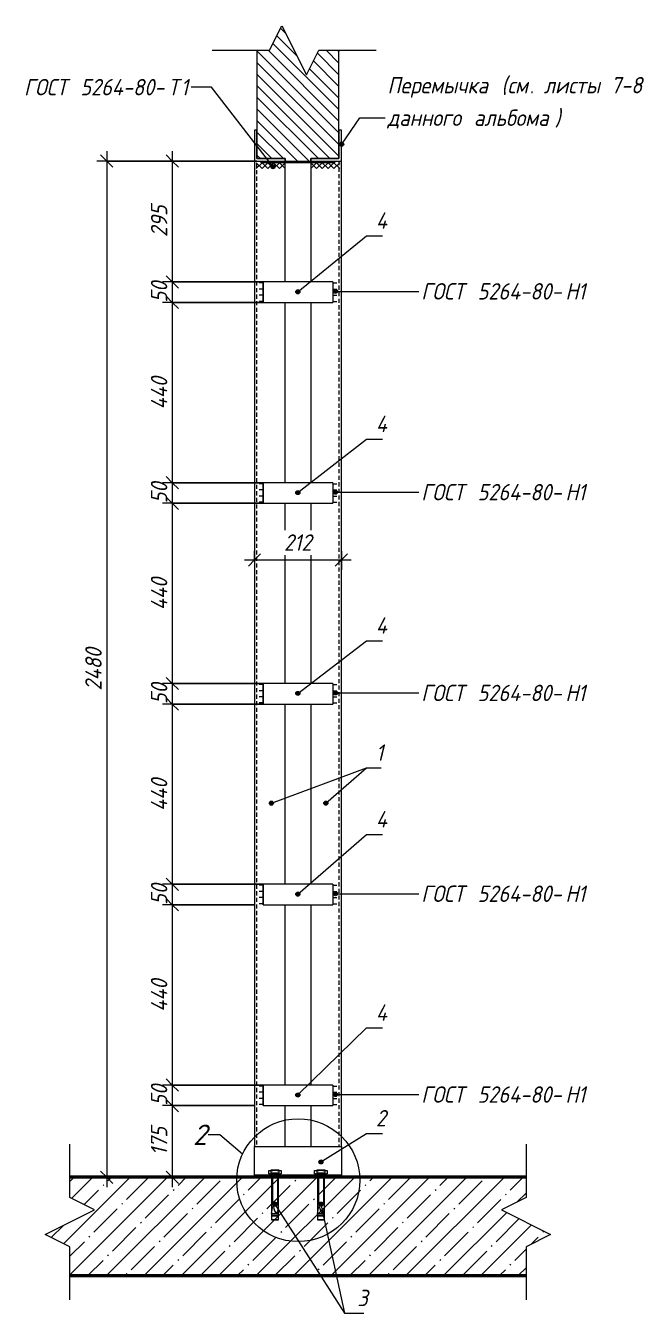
# Model space of a CAD drawing. Header units: millimetres. Extents: x 5003 to 30475, y -140 to 6930.
# Drawn here: x 26344 to 27852, y 3788 to 6930 of the extents above; entities that cross this region are included whole.
import ezdxf

# ---------------------------------------------------------------- set-up
doc = ezdxf.new("R2010")
doc.units = ezdxf.units.MM
doc.linetypes.add('200_ШТРИХ_ш1п0_6_', pattern=[16, 10, -6])
for name, color, linetype, lineweight in [('A-ANNO-DIMS', 7, 'Continuous', 9), ('A-ANNO-DIMS-20', 7, 'Continuous', 9), ('A-DETL-2', 7, 'Continuous', 5), ('A-DETL-4', 7, '200_ШТРИХ_ш1п0_6_', 5), ('A-DETL-5', 7, 'Continuous', 18), ('A-DETL-GENF-1', 7, 'Continuous', 5), ('A-FLOR-FNSH-1', 7, 'Continuous', 50), ('A-FLOR-PATT-1', 7, 'Continuous', 5), ('A-GENM', 7, 'Continuous', 9), ('A-GENM-IDEN', 7, 'Continuous', 9), ('G-ANNO-TEXT', 7, 'Continuous', 9), ('S-BEAM', 7, 'Continuous', 9), ('S-BEAM-1', 7, 'Continuous', 18)]:
    doc.layers.add(name, color=color, linetype=linetype, lineweight=lineweight)
doc.styles.add('ISOCPEUR_I_3', font='isocpeui.ttf', dxfattribs={"width": 0.9, "height": 40})
doc.styles.add('ISOCPEUR_I_4', font='isocpeui.ttf', dxfattribs={"height": 50})
doc.dimstyles.new('ISO-2_0_0_9К_СРЕДНИЙ_2', dxfattribs={"dimscale": 304.8, "dimtxt": 39.839247, "dimasz": 0.098425, "dimexe": 0.07874, "dimexo": 0, "dimgap": 0, "dimtad": 1, "dimdec": 0, "dimzin": 0, "dimdsep": 46, "dimtxsty": 'ISOCPEUR_I_3', "dimblk1": 'OBLIQUE', "dimblk2": 'OBLIQUE', "dimsah": 1, "dimcen": 0.09, "dimdle": 0.07874, "dimazin": 0, "dimtfac": 1, "dimtdec": 4, "dimtix": 1, "dimtmove": 0, "dimatfit": 3, "dimfxl": 1, "dimtvp": 1, "dimtolj": 1, "dimtzin": 0, "dimarcsym": 2})
doc.dimstyles.new('ISO-2_0_0_9К_СРЕДНИЙ_ФОН', dxfattribs={"dimscale": 304.8, "dimtxt": 39.839247, "dimasz": 0.098425, "dimexe": 0.07874, "dimexo": 0, "dimgap": 0.032808, "dimtad": 1, "dimdec": 0, "dimdsep": 46, "dimtxsty": 'ISOCPEUR_I_3', "dimblk1": 'OBLIQUE', "dimblk2": 'OBLIQUE', "dimsah": 1, "dimcen": 0.09, "dimdle": 0.07874, "dimazin": 0, "dimtfac": 1, "dimtdec": 4, "dimtix": 1, "dimtmove": 0, "dimatfit": 3, "dimfxl": 1, "dimtvp": 1, "dimtfill": 1, "dimtolj": 1, "dimtzin": 0, "dimarcsym": 2})

# ---------------------------------------------------------------- blocks, each defined once
blk = doc.blocks.new('Стойка_Влож_Полоса боковая - Полоса-27101091-АР1_1_СМ-5_3 эт_')
at = {"layer": 'A-GENM'}
for p, q in [((-7885, 6255), (-7885, 6305)), ((-7715, 6305), (-7885, 6305)), ((-7715, 6305), (-7715, 6255)), ((-7885, 6255), (-7715, 6255))]:
    blk.add_line(p, q, dxfattribs=at)
blk = doc.blocks.new('Стойка_Влож_Уголок - Уголок-27120238-АР1_1_СМ-5_3 эт_')
at = {"layer": 'A-GENM'}
for p, q in [((-7694, 4195), (-7694, 6600)), ((-7769, 6596), (-7769, 6305)), ((-7769, 6255), (-7769, 5815)), ((-7769, 5765), (-7769, 5325)), ((-7769, 5275), (-7769, 4835)), ((-7769, 4785), (-7769, 4345)), ((-7769, 4295), (-7769, 4195))]:
    blk.add_line(p, q, dxfattribs=at)
blk = doc.blocks.new('Стойка_Влож_Уголок - Уголок-27120239-АР1_1_СМ-5_3 эт_')
at = {"layer": 'A-GENM'}
for p, q in [((-7906, 6600), (-7906, 4195)), ((-7831, 6305), (-7831, 6596)), ((-7831, 5815), (-7831, 6255)), ((-7831, 5325), (-7831, 5765)), ((-7831, 4835), (-7831, 5275)), ((-7831, 4345), (-7831, 4785)), ((-7831, 4195), (-7831, 4295))]:
    blk.add_line(p, q, dxfattribs=at)
blk = doc.blocks.new('Стойка_Влож_Анкерный болт - Анкерный болт-30007350-АР1_1_СМ-5_3 эт_')
at = {"layer": 'A-GENM'}
for p, q in [((-7866, 4131), (-7866, 4126)), ((-7866, 4131), (-7856, 4131)), ((-7856, 4131), (-7846, 4131)), ((-7846, 4126), (-7846, 4131))]:
    blk.add_line(p, q, dxfattribs=at)
blk = doc.blocks.new('Стойка_Влож_Уголок_Опорный - Уголок-30007351-АР1_1_СМ-5_3 эт_')
at = {"layer": 'A-GENM'}
for p, q in [((-7906, 4126), (-7906, 4195)), ((-7906, 4195), (-7694, 4195)), ((-7694, 4195), (-7694, 4126)), ((-7906, 4120), (-7906, 4126)), ((-7906, 4126), (-7694, 4126)), ((-7694, 4126), (-7694, 4120))]:
    blk.add_line(p, q, dxfattribs=at)
blk = doc.blocks.new('ПР_Пластина - ПР_Пластина-25628647-АР1_1_СМ-5_3 эт_')
at = {"layer": 'S-BEAM'}
for p, q in [((-7890, 6596), (-7890, 6600)), ((-7831, 6600), (-7769, 6600)), ((-7710, 6596), (-7710, 6600)), ((-7710, 6596), (-7890, 6596))]:
    blk.add_line(p, q, dxfattribs=at)
blk = doc.blocks.new('ПР_Уголок - ПР_Уголок-28956683-АР1_1_СМ-5_3 эт_')
at = {"layer": 'S-BEAM-1'}
for p, q in [((-7900, 6675), (-7906, 6675)), ((-7906, 6675), (-7906, 6600)), ((-7900, 6606), (-7900, 6675)), ((-7906, 6600), (-7831, 6600)), ((-7831, 6606), (-7900, 6606)), ((-7831, 6600), (-7831, 6606))]:
    blk.add_line(p, q, dxfattribs=at)
blk = doc.blocks.new('ПР_Уголок - ПР_Уголок-28956684-АР1_1_СМ-5_3 эт_')
at = {"layer": 'S-BEAM-1'}
for p, q in [((-7694, 6675), (-7700, 6675)), ((-7700, 6675), (-7700, 6606)), ((-7694, 6600), (-7694, 6675)), ((-7700, 6606), (-7769, 6606)), ((-7769, 6606), (-7769, 6600)), ((-7769, 6600), (-7694, 6600))]:
    blk.add_line(p, q, dxfattribs=at)
blk = doc.blocks.new('DET_L_Линия разрыва1 - М20-27085586-АР1_1_СМ-5_3 эт_')
at = {"layer": 'A-DETL-GENF-1'}
for p, q in [((-8356, 4070.7), (-8356, 4200.7)), ((-8296, 4040.7), (-8356, 4070.7)), ((-8416, 3980.7), (-8296, 4040.7)), ((-8356, 3950.7), (-8416, 3980.7)), ((-8356, 3820.7), (-8356, 3950.7))]:
    blk.add_line(p, q, dxfattribs=at)
blk = doc.blocks.new('DET_L_Линия разрыва1 - М20-27087724-АР1_1_СМ-5_3 эт_')
at = {"layer": 'A-DETL-GENF-1'}
for p, q in [((-7244, 4200.7), (-7244, 4070.7)), ((-7244, 4070.7), (-7304, 4040.7)), ((-7304, 4040.7), (-7184, 3980.7)), ((-7184, 3980.7), (-7244, 3950.7)), ((-7244, 3950.7), (-7244, 3820.7))]:
    blk.add_line(p, q, dxfattribs=at)
blk = doc.blocks.new('DET_L_Линия разрыва1 - М20-27083816-АР1_1_СМ-5_3 эт_')
at = {"layer": 'A-DETL-GENF-1'}
for p, q in [((-7869.2, 6870.2), (-7839.2, 6930.2)), ((-7839.2, 6930.2), (-7779.2, 6810.2)), ((-8009.2, 6870.2), (-7869.2, 6870.2)), ((-7779.2, 6810.2), (-7749.2, 6870.2)), ((-7749.2, 6870.2), (-7609.2, 6870.2))]:
    blk.add_line(p, q, dxfattribs=at)
blk = doc.blocks.new('DIMBLOCK36-АР1_1_СМ-5_3 эт_')
at = {"layer": 'A-ANNO-DIMS-20'}
for p, q in [((26907.7, 6600), (26517.5, 6600)), ((26541.5, 6624), (26541.5, 4096)), ((26541.5, 6600), (26907.7, 6600)), ((26562.8, 4120), (26517.5, 4120)), ((26541.5, 4120), (26562.8, 4120))]:
    blk.add_line(p, q, dxfattribs=at)
at = {"layer": 'A-ANNO-DIMS-20', "lineweight": 20}
for p, q in [((26541.5, 6600), (26526.5, 6615)), ((26541.5, 6600), (26556.5, 6585)), ((26541.5, 4120), (26526.5, 4135)), ((26541.5, 4120), (26556.5, 4105))]:
    blk.add_line(p, q, dxfattribs=at)
at = {"layer": 'A-ANNO-DIMS-20', "color": 0, "insert": (26489.3, 5307.9), "char_height": 40, "width": 125.034, "attachment_point": 1, "rotation": 90, "line_spacing_factor": 1.149209, "style": 'ISOCPEUR_I_3'}
blk.add_mtext('2480', dxfattribs=at)
blk = doc.blocks.new('_Oblique')
at = {"color": 0, "linetype": 'ByBlock', "lineweight": -2}
blk.add_line((-0.5, -0.5), (0.5, 0.5), dxfattribs=at)
blk = doc.blocks.new('DIMBLOCK37-АР1_1_СМ-5_3 эт_')
at = {"layer": 'A-ANNO-DIMS-20'}
for p, q in [((26907.7, 6600), (26677.5, 6600)), ((26701.5, 6624), (26701.5, 6305)), ((26701.5, 6600), (26907.7, 6600)), ((26922.9, 6305), (26677.5, 6305)), ((26701.5, 6305), (26922.9, 6305))]:
    blk.add_line(p, q, dxfattribs=at)
at = {"layer": 'A-ANNO-DIMS-20', "lineweight": 20}
for p, q in [((26701.5, 6600), (26686.5, 6615)), ((26701.5, 6600), (26716.5, 6585)), ((26701.5, 6305), (26686.5, 6320)), ((26701.5, 6305), (26716.5, 6290))]:
    blk.add_line(p, q, dxfattribs=at)
at = {"layer": 'A-ANNO-DIMS-20', "color": 0, "insert": (26649.3, 6414.6), "char_height": 40, "width": 91.017, "attachment_point": 1, "rotation": 90, "line_spacing_factor": 1.149209, "style": 'ISOCPEUR_I_3'}
blk.add_mtext('295', dxfattribs=at)
blk = doc.blocks.new('DIMBLOCK38-АР1_1_СМ-5_3 эт_')
at = {"layer": 'A-ANNO-DIMS-20', "lineweight": 20}
for p, q in [((26701.5, 6305), (26686.5, 6320)), ((26701.5, 6305), (26716.5, 6290)), ((26701.5, 6255), (26686.5, 6270)), ((26701.5, 6255), (26716.5, 6240))]:
    blk.add_line(p, q, dxfattribs=at)
at = {"layer": 'A-ANNO-DIMS-20'}
for p, q in [((26922.9, 6305), (26677.5, 6305)), ((26701.5, 6305), (26701.5, 6255)), ((26701.5, 6305), (26922.9, 6305)), ((26922.9, 6255), (26677.5, 6255)), ((26701.5, 6255), (26922.9, 6255))]:
    blk.add_line(p, q, dxfattribs=at)
at = {"layer": 'A-ANNO-DIMS-20', "color": 0, "insert": (26649.3, 6254.7), "char_height": 40, "width": 60.678, "attachment_point": 1, "rotation": 90, "line_spacing_factor": 1.149209, "style": 'ISOCPEUR_I_3'}
blk.add_mtext('50', dxfattribs=at)
blk = doc.blocks.new('DIMBLOCK39-АР1_1_СМ-5_3 эт_')
at = {"layer": 'A-ANNO-DIMS-20'}
for p, q in [((26922.9, 6255), (26677.5, 6255)), ((26701.5, 6255), (26701.5, 5815)), ((26701.5, 6255), (26922.9, 6255)), ((26922.9, 5815), (26677.5, 5815)), ((26701.5, 5815), (26922.9, 5815))]:
    blk.add_line(p, q, dxfattribs=at)
at = {"layer": 'A-ANNO-DIMS-20', "lineweight": 20}
for p, q in [((26701.5, 6255), (26686.5, 6270)), ((26701.5, 6255), (26716.5, 6240)), ((26701.5, 5815), (26686.5, 5830)), ((26701.5, 5815), (26716.5, 5800))]:
    blk.add_line(p, q, dxfattribs=at)
at = {"layer": 'A-ANNO-DIMS-20', "color": 0, "insert": (26649.3, 5994), "char_height": 40, "width": 98.372, "attachment_point": 1, "rotation": 90, "line_spacing_factor": 1.149209, "style": 'ISOCPEUR_I_3'}
blk.add_mtext('440', dxfattribs=at)
blk = doc.blocks.new('DIMBLOCK40-АР1_1_СМ-5_3 эт_')
at = {"layer": 'A-ANNO-DIMS-20'}
for p, q in [((26922.9, 5815), (26677.5, 5815)), ((26701.5, 5815), (26701.5, 5765)), ((26701.5, 5815), (26922.9, 5815)), ((26922.9, 5765), (26677.5, 5765)), ((26701.5, 5765), (26922.9, 5765))]:
    blk.add_line(p, q, dxfattribs=at)
at = {"layer": 'A-ANNO-DIMS-20', "lineweight": 20}
for p, q in [((26701.5, 5815), (26686.5, 5830)), ((26701.5, 5815), (26716.5, 5800)), ((26701.5, 5765), (26686.5, 5780)), ((26701.5, 5765), (26716.5, 5750))]:
    blk.add_line(p, q, dxfattribs=at)
at = {"layer": 'A-ANNO-DIMS-20', "color": 0, "insert": (26649.3, 5764.7), "char_height": 40, "width": 60.678, "attachment_point": 1, "rotation": 90, "line_spacing_factor": 1.149209, "style": 'ISOCPEUR_I_3'}
blk.add_mtext('50', dxfattribs=at)
blk = doc.blocks.new('DIMBLOCK41-АР1_1_СМ-5_3 эт_')
at = {"layer": 'A-ANNO-DIMS-20'}
for p, q in [((26922.9, 5765), (26677.5, 5765)), ((26701.5, 5765), (26701.5, 5325)), ((26701.5, 5765), (26922.9, 5765)), ((26922.9, 5325), (26677.5, 5325)), ((26701.5, 5325), (26922.9, 5325))]:
    blk.add_line(p, q, dxfattribs=at)
at = {"layer": 'A-ANNO-DIMS-20', "lineweight": 20}
for p, q in [((26701.5, 5765), (26686.5, 5780)), ((26701.5, 5765), (26716.5, 5750)), ((26701.5, 5325), (26686.5, 5340)), ((26701.5, 5325), (26716.5, 5310))]:
    blk.add_line(p, q, dxfattribs=at)
at = {"layer": 'A-ANNO-DIMS-20', "color": 0, "insert": (26649.3, 5504), "char_height": 40, "width": 98.372, "attachment_point": 1, "rotation": 90, "line_spacing_factor": 1.149209, "style": 'ISOCPEUR_I_3'}
blk.add_mtext('440', dxfattribs=at)
blk = doc.blocks.new('DIMBLOCK42-АР1_1_СМ-5_3 эт_')
at = {"layer": 'A-ANNO-DIMS-20'}
for p, q in [((26922.9, 5325), (26677.5, 5325)), ((26701.5, 5325), (26701.5, 5275)), ((26701.5, 5325), (26922.9, 5325)), ((26922.9, 5275), (26677.5, 5275)), ((26701.5, 5275), (26922.9, 5275))]:
    blk.add_line(p, q, dxfattribs=at)
at = {"layer": 'A-ANNO-DIMS-20', "lineweight": 20}
for p, q in [((26701.5, 5325), (26686.5, 5340)), ((26701.5, 5325), (26716.5, 5310)), ((26701.5, 5275), (26686.5, 5290)), ((26701.5, 5275), (26716.5, 5260))]:
    blk.add_line(p, q, dxfattribs=at)
at = {"layer": 'A-ANNO-DIMS-20', "color": 0, "insert": (26649.3, 5274.7), "char_height": 40, "width": 60.678, "attachment_point": 1, "rotation": 90, "line_spacing_factor": 1.149209, "style": 'ISOCPEUR_I_3'}
blk.add_mtext('50', dxfattribs=at)
blk = doc.blocks.new('DIMBLOCK43-АР1_1_СМ-5_3 эт_')
at = {"layer": 'A-ANNO-DIMS-20', "lineweight": 20}
for p, q in [((26701.5, 5275), (26686.5, 5290)), ((26701.5, 5275), (26716.5, 5260)), ((26701.5, 4835), (26686.5, 4850)), ((26701.5, 4835), (26716.5, 4820))]:
    blk.add_line(p, q, dxfattribs=at)
at = {"layer": 'A-ANNO-DIMS-20'}
for p, q in [((26922.9, 5275), (26677.5, 5275)), ((26701.5, 5275), (26701.5, 4835)), ((26701.5, 5275), (26922.9, 5275)), ((26922.9, 4835), (26677.5, 4835)), ((26701.5, 4835), (26922.9, 4835))]:
    blk.add_line(p, q, dxfattribs=at)
at = {"layer": 'A-ANNO-DIMS-20', "color": 0, "insert": (26649.3, 5014), "char_height": 40, "width": 98.372, "attachment_point": 1, "rotation": 90, "line_spacing_factor": 1.149209, "style": 'ISOCPEUR_I_3'}
blk.add_mtext('440', dxfattribs=at)
blk = doc.blocks.new('DIMBLOCK44-АР1_1_СМ-5_3 эт_')
at = {"layer": 'A-ANNO-DIMS-20', "lineweight": 20}
for p, q in [((26701.5, 4835), (26686.5, 4850)), ((26701.5, 4835), (26716.5, 4820)), ((26701.5, 4785), (26686.5, 4800)), ((26701.5, 4785), (26716.5, 4770))]:
    blk.add_line(p, q, dxfattribs=at)
at = {"layer": 'A-ANNO-DIMS-20'}
for p, q in [((26922.9, 4835), (26677.5, 4835)), ((26701.5, 4835), (26701.5, 4785)), ((26701.5, 4835), (26922.9, 4835)), ((26901.9, 4785), (26677.5, 4785)), ((26701.5, 4785), (26901.9, 4785))]:
    blk.add_line(p, q, dxfattribs=at)
at = {"layer": 'A-ANNO-DIMS-20', "color": 0, "insert": (26649.3, 4784.7), "char_height": 40, "width": 60.678, "attachment_point": 1, "rotation": 90, "line_spacing_factor": 1.149209, "style": 'ISOCPEUR_I_3'}
blk.add_mtext('50', dxfattribs=at)
blk = doc.blocks.new('DIMBLOCK45-АР1_1_СМ-5_3 эт_')
at = {"layer": 'A-ANNO-DIMS-20'}
for p, q in [((26901.9, 4785), (26677.5, 4785)), ((26701.5, 4785), (26701.5, 4345)), ((26701.5, 4785), (26901.9, 4785)), ((26922.9, 4345), (26677.5, 4345)), ((26701.5, 4345), (26922.9, 4345))]:
    blk.add_line(p, q, dxfattribs=at)
at = {"layer": 'A-ANNO-DIMS-20', "lineweight": 20}
for p, q in [((26701.5, 4785), (26686.5, 4800)), ((26701.5, 4785), (26716.5, 4770)), ((26701.5, 4345), (26686.5, 4360)), ((26701.5, 4345), (26716.5, 4330))]:
    blk.add_line(p, q, dxfattribs=at)
at = {"layer": 'A-ANNO-DIMS-20', "color": 0, "insert": (26649.3, 4524), "char_height": 40, "width": 98.372, "attachment_point": 1, "rotation": 90, "line_spacing_factor": 1.149209, "style": 'ISOCPEUR_I_3'}
blk.add_mtext('440', dxfattribs=at)
blk = doc.blocks.new('DIMBLOCK46-АР1_1_СМ-5_3 эт_')
at = {"layer": 'A-ANNO-DIMS-20'}
for p, q in [((26922.9, 4345), (26677.5, 4345)), ((26701.5, 4345), (26701.5, 4295)), ((26701.5, 4345), (26922.9, 4345)), ((26901.9, 4295), (26677.5, 4295)), ((26701.5, 4295), (26901.9, 4295))]:
    blk.add_line(p, q, dxfattribs=at)
at = {"layer": 'A-ANNO-DIMS-20', "lineweight": 20}
for p, q in [((26701.5, 4345), (26686.5, 4360)), ((26701.5, 4345), (26716.5, 4330)), ((26701.5, 4295), (26686.5, 4310)), ((26701.5, 4295), (26716.5, 4280))]:
    blk.add_line(p, q, dxfattribs=at)
at = {"layer": 'A-ANNO-DIMS-20', "color": 0, "insert": (26649.3, 4294.7), "char_height": 40, "width": 60.678, "attachment_point": 1, "rotation": 90, "line_spacing_factor": 1.149209, "style": 'ISOCPEUR_I_3'}
blk.add_mtext('50', dxfattribs=at)
blk = doc.blocks.new('DIMBLOCK47-АР1_1_СМ-5_3 эт_')
at = {"layer": 'A-ANNO-DIMS-20', "lineweight": 20}
for p, q in [((26701.5, 4295), (26686.5, 4310)), ((26701.5, 4295), (26716.5, 4280)), ((26701.5, 4120), (26686.5, 4135)), ((26701.5, 4120), (26716.5, 4105))]:
    blk.add_line(p, q, dxfattribs=at)
at = {"layer": 'A-ANNO-DIMS-20'}
for p, q in [((26901.9, 4295), (26677.5, 4295)), ((26701.5, 4295), (26701.5, 4096)), ((26701.5, 4295), (26901.9, 4295)), ((26722.8, 4120), (26677.5, 4120)), ((26701.5, 4120), (26722.8, 4120))]:
    blk.add_line(p, q, dxfattribs=at)
at = {"layer": 'A-ANNO-DIMS-20', "color": 0, "insert": (26649.3, 4173.4), "char_height": 40, "width": 81.824, "attachment_point": 1, "rotation": 90, "line_spacing_factor": 1.149209, "style": 'ISOCPEUR_I_3'}
blk.add_mtext('175', dxfattribs=at)
blk = doc.blocks.new('DIMBLOCK48-АР1_1_СМ-5_3 эт_')
at = {"layer": 'A-ANNO-DIMS-20'}
for p, q in [((26877.9, 5626.7), (27137.9, 5626.7)), ((26901.9, 5647.9), (26901.9, 5602.7)), ((26901.9, 5626.7), (26901.9, 5647.9)), ((27113.9, 5647.9), (27113.9, 5602.7)), ((27113.9, 5626.7), (27113.9, 5647.9))]:
    blk.add_line(p, q, dxfattribs=at)
at = {"layer": 'A-ANNO-DIMS-20', "lineweight": 20}
for p, q in [((26901.9, 5626.7), (26886.9, 5611.7)), ((26901.9, 5626.7), (26916.9, 5641.7)), ((27113.9, 5626.7), (27098.9, 5611.7)), ((27113.9, 5626.7), (27128.9, 5641.7))]:
    blk.add_line(p, q, dxfattribs=at)
at = {"layer": 'A-ANNO-DIMS-20', "color": 0, "insert": (26973.8, 5689), "char_height": 40, "width": 81.824, "attachment_point": 1, "line_spacing_factor": 1.149209, "style": 'ISOCPEUR_I_3', "bg_fill": 3, "box_fill_scale": 1.25, "bg_fill_color": 256, "bg_fill_true_color": 13158600, "bg_fill_transparency": 0}
blk.add_mtext('212', dxfattribs=at)

msp = doc.modelspace()

# ---------------------------------------------------------------- hatches: boundary and pattern name
at = {"layer": 'A-DETL-GENF-1'}
h = msp.add_hatch(dxfattribs=at)
h.set_pattern_fill('FP_4', color=256, style=0, pattern_type=2)
h.set_pattern_definition([(135, (19119.678, 4305), (-14.142136, -14.142136), [])])
h.paths.add_polyline_path([(27038.9, 6600), (27038.9, 6606), (27107.9, 6606), (27107.9, 6870.2), (27058.7, 6870.2), (27028.7, 6810.2), (26968.7, 6930.2), (26938.7, 6870.2), (26907.9, 6870.2), (26907.9, 6606), (26976.9, 6606), (26976.9, 6600)], flags=0)
at = {"layer": 'A-FLOR-PATT-1'}
h = msp.add_hatch(dxfattribs=at)
h.set_pattern_fill('FP_3', color=256, style=0, pattern_type=2)
h.set_pattern_definition([(45, (19119.68, 4305), (-45.6197, 45.6197), []), (45, (19165.3, 4305), (-45.6197, 45.6197), [80.645, -16.129, 2.682, -13.447])])
h.paths.add_polyline_path([(26451.9, 3880), (27563.9, 3880), (27563.9, 3950.7), (27623.9, 3980.7), (27503.9, 4040.7), (27563.9, 4070.7), (27563.9, 4120), (26451.9, 4120), (26451.9, 4070.7), (26511.9, 4040.7), (26391.9, 3980.7), (26451.9, 3950.7), (26451.9, 3935.5)], flags=0)
at = {"layer": 'A-GENM-IDEN'}
h = msp.add_hatch(color=256, dxfattribs=at)
edge = h.paths.add_edge_path(flags=0)
edge.add_arc((27007.6, 6280.9), 5, 0, 360)
h = msp.add_hatch(color=256, dxfattribs=at)
edge = h.paths.add_edge_path(flags=0)
edge.add_arc((27007.6, 5790.9), 5, 0, 360)
h = msp.add_hatch(color=256, dxfattribs=at)
edge = h.paths.add_edge_path(flags=0)
edge.add_arc((27007.6, 5300.9), 5, 0, 360)
h = msp.add_hatch(color=256, dxfattribs=at)
edge = h.paths.add_edge_path(flags=0)
edge.add_arc((26943.2, 5033), 5, 0, 360)
h = msp.add_hatch(color=256, dxfattribs=at)
edge = h.paths.add_edge_path(flags=0)
edge.add_arc((27075.7, 5033), 5, 0, 360)
h = msp.add_hatch(color=256, dxfattribs=at)
edge = h.paths.add_edge_path(flags=0)
edge.add_arc((27007.6, 4810.9), 5, 0, 360)
h = msp.add_hatch(color=256, dxfattribs=at)
edge = h.paths.add_edge_path(flags=0)
edge.add_arc((27007.6, 4320.9), 5, 0, 360)
h = msp.add_hatch(color=256, dxfattribs=at)
edge = h.paths.add_edge_path(flags=0)
edge.add_arc((27063.9, 4157.5), 5, 0, 360)
h = msp.add_hatch(color=256, dxfattribs=at)
edge = h.paths.add_edge_path(flags=0)
edge.add_arc((26951.5, 4054.4), 5, 0, 360)
h = msp.add_hatch(color=256, dxfattribs=at)
edge = h.paths.add_edge_path(flags=0)
edge.add_arc((27063.9, 4054.4), 5, 0, 360)
at = {"layer": 'G-ANNO-TEXT'}
h = msp.add_hatch(color=256, dxfattribs=at)
edge = h.paths.add_edge_path(flags=0)
edge.add_arc((27114.5, 6641.1), 5, 0, 360)
h = msp.add_hatch(color=256, dxfattribs=at)
edge = h.paths.add_edge_path(flags=0)
edge.add_arc((26947.1, 6586.2), 5, 0, 360)
h = msp.add_hatch(color=256, dxfattribs=at)
edge = h.paths.add_edge_path(flags=0)
edge.add_arc((27099.4, 6282), 5, 0, 360)
h = msp.add_hatch(color=256, dxfattribs=at)
edge = h.paths.add_edge_path(flags=0)
edge.add_arc((27099.4, 5792), 5, 0, 360)
h = msp.add_hatch(color=256, dxfattribs=at)
edge = h.paths.add_edge_path(flags=0)
edge.add_arc((27099.4, 5302), 5, 0, 360)
h = msp.add_hatch(color=256, dxfattribs=at)
edge = h.paths.add_edge_path(flags=0)
edge.add_arc((27099.4, 4812), 5, 0, 360)
h = msp.add_hatch(color=256, dxfattribs=at)
edge = h.paths.add_edge_path(flags=0)
edge.add_arc((27099.4, 4322), 5, 0, 360)

# ---------------------------------------------------------------- linework, layer by layer
at = {"layer": 'A-DETL-2'}
for p, q in [((26906.2, 6596), (26920.3, 6581.9)), ((26920.3, 6596), (26906.2, 6581.9)), ((26920.3, 6596), (26934.5, 6581.9)), ((26934.5, 6596), (26920.3, 6581.9)), ((26934.5, 6596), (26948.6, 6581.9)), ((26948.6, 6596), (26934.5, 6581.9)), ((26948.6, 6596), (26962.8, 6581.9)), ((26962.8, 6596), (26948.6, 6581.9)), ((26962.8, 6596), (26976.9, 6581.9)), ((26976.9, 6596), (26962.8, 6581.9)), ((27053, 6596), (27038.9, 6581.9)), ((27038.9, 6596), (27053, 6581.9)), ((27067.2, 6596), (27053, 6581.9)), ((27053, 6596), (27067.2, 6581.9)), ((27081.3, 6596), (27067.2, 6581.9)), ((27067.2, 6596), (27081.3, 6581.9)), ((27095.5, 6596), (27081.3, 6581.9)), ((27081.3, 6596), (27095.5, 6581.9)), ((27109.6, 6596), (27095.5, 6581.9)), ((27095.5, 6596), (27109.6, 6581.9)), ((26922.9, 6302.5), (26912.9, 6302.5)), ((26922.9, 6287.5), (26912.9, 6287.5)), ((26922.9, 6305), (26922.9, 6255)), ((27092.9, 6305), (27092.9, 6255)), ((27092.9, 6302.5), (27102.9, 6302.5)), ((27092.9, 6287.5), (27102.9, 6287.5)), ((26922.9, 6272.5), (26912.9, 6272.5)), ((26922.9, 6257.5), (26912.9, 6257.5)), ((27092.9, 6272.5), (27102.9, 6272.5)), ((27092.9, 6257.5), (27102.9, 6257.5)), ((26922.9, 5815), (26922.9, 5765)), ((27092.9, 5815), (27092.9, 5765)), ((26922.9, 5812.5), (26912.9, 5812.5)), ((26922.9, 5797.5), (26912.9, 5797.5)), ((26922.9, 5782.5), (26912.9, 5782.5)), ((27092.9, 5812.5), (27102.9, 5812.5)), ((27092.9, 5797.5), (27102.9, 5797.5)), ((27092.9, 5782.5), (27102.9, 5782.5)), ((26922.9, 5767.5), (26912.9, 5767.5)), ((27092.9, 5767.5), (27102.9, 5767.5)), ((26922.9, 5322.5), (26912.9, 5322.5)), ((26922.9, 5325), (26922.9, 5275)), ((27092.9, 5325), (27092.9, 5275)), ((27092.9, 5322.5), (27102.9, 5322.5)), ((26922.9, 5307.5), (26912.9, 5307.5)), ((26922.9, 5292.5), (26912.9, 5292.5)), ((27092.9, 5307.5), (27102.9, 5307.5)), ((27092.9, 5292.5), (27102.9, 5292.5)), ((26922.9, 5277.5), (26912.9, 5277.5)), ((27092.9, 5277.5), (27102.9, 5277.5)), ((26922.9, 4832.5), (26912.9, 4832.5)), ((26922.9, 4817.5), (26912.9, 4817.5)), ((26922.9, 4835), (26922.9, 4785)), ((27092.9, 4835), (27092.9, 4785)), ((27092.9, 4832.5), (27102.9, 4832.5)), ((27092.9, 4817.5), (27102.9, 4817.5)), ((26922.9, 4802.5), (26912.9, 4802.5)), ((26922.9, 4787.5), (26912.9, 4787.5)), ((27092.9, 4802.5), (27102.9, 4802.5)), ((27092.9, 4787.5), (27102.9, 4787.5)), ((26922.9, 4342.5), (26912.9, 4342.5)), ((26922.9, 4345), (26922.9, 4295)), ((27092.9, 4345), (27092.9, 4295)), ((27092.9, 4342.5), (27102.9, 4342.5)), ((26922.9, 4327.5), (26912.9, 4327.5)), ((26922.9, 4312.5), (26912.9, 4312.5)), ((27092.9, 4327.5), (27102.9, 4327.5)), ((27092.9, 4312.5), (27102.9, 4312.5)), ((26922.9, 4297.5), (26912.9, 4297.5)), ((27092.9, 4297.5), (27102.9, 4297.5)), ((26936.5, 4136.4), (26942, 4137.2)), ((26936.5, 4128.2), (26936.5, 4136.4)), ((26942, 4127.4), (26936.5, 4128.2)), ((26964.6, 4127.4), (26939.2, 4127.4)), ((26939.2, 4127.4), (26939.2, 4126)), ((26964.6, 4126), (26939.2, 4126)), ((26961.8, 4137.2), (26942, 4137.2)), ((26942, 4137.2), (26942, 4127.4)), ((26961.8, 4127.4), (26942, 4127.4)), ((26943.6, 4126), (26943.6, 4016)), ((26945.7, 4126), (26945.7, 4058.9)), ((26946.4, 4126), (26948.4, 4126)), ((26958.1, 4126), (26958.1, 4058.9)), ((26960.2, 4016), (26960.2, 4126)), ((26961.8, 4137.2), (26967.3, 4136.4)), ((26961.8, 4127.4), (26961.8, 4137.2)), ((26967.3, 4128.2), (26961.8, 4127.4)), ((26964.6, 4126), (26964.6, 4127.4)), ((26967.3, 4136.4), (26967.3, 4128.2)), ((27048.5, 4136.4), (27054, 4137.2)), ((27048.5, 4128.2), (27048.5, 4136.4)), ((27054, 4127.4), (27048.5, 4128.2)), ((27076.6, 4127.4), (27051.2, 4127.4)), ((27051.2, 4127.4), (27051.2, 4126)), ((27076.6, 4126), (27051.2, 4126)), ((27073.8, 4137.2), (27054, 4137.2)), ((27054, 4137.2), (27054, 4127.4)), ((27073.8, 4127.4), (27054, 4127.4)), ((27055.6, 4126), (27055.6, 4016)), ((27057.7, 4126), (27057.7, 4058.9)), ((27058.4, 4126), (27060.4, 4126)), ((27070.1, 4126), (27070.1, 4058.9)), ((27072.2, 4016), (27072.2, 4126)), ((27073.8, 4137.2), (27079.3, 4136.4)), ((27073.8, 4127.4), (27073.8, 4137.2)), ((27079.3, 4128.2), (27073.8, 4127.4)), ((27076.6, 4126), (27076.6, 4127.4)), ((27079.3, 4136.4), (27079.3, 4128.2)), ((26943.6, 4058.9), (26960.2, 4058.9)), ((26943.6, 4054.8), (26960.2, 4054.8)), ((26945.7, 4054.8), (26945.7, 4052.7)), ((26945.8, 4054.8), (26945.8, 4052.7)), ((27055.6, 4058.9), (27072.2, 4058.9)), ((27055.6, 4054.8), (27072.2, 4054.8)), ((27057.7, 4054.8), (27057.7, 4052.7)), ((27057.8, 4054.8), (27057.8, 4052.7)), ((26943.6, 4052.7), (26960.2, 4052.7)), ((26943.6, 4031.8), (26960.2, 4031.8)), ((26943.6, 4027.6), (26960.2, 4027.6)), ((26944.6, 4025.6), (26959.2, 4025.6)), ((27055.6, 4052.7), (27072.2, 4052.7)), ((27055.6, 4031.8), (27072.2, 4031.8)), ((27055.6, 4027.6), (27072.2, 4027.6)), ((27056.6, 4025.6), (27071.2, 4025.6)), ((26960.2, 4016), (26943.6, 4016)), ((26943.6, 4016), (26960.2, 4016)), ((27072.2, 4016), (27055.6, 4016)), ((27055.6, 4016), (27072.2, 4016))]:
    msp.add_line(p, q, dxfattribs=at)
msp.add_circle((27008.6, 4113), 150, dxfattribs=at)
for centre, radius, start, end in [((26939.6, 4131.9), 4.23, 56.0803, 137.7236), ((26939.6, 4132.7), 4.23, 222.2764, 303.9197), ((26951.9, 4093.5), 42.8, 76.6145, 103.3855), ((26951.9, 4171.2), 42.8, 256.6145, 283.3855), ((26964.2, 4131.9), 4.23, 42.2764, 123.9197), ((26964.2, 4132.7), 4.23, 236.0803, 317.7236), ((27051.6, 4131.9), 4.23, 56.0803, 137.7236), ((27051.6, 4132.7), 4.23, 222.2764, 303.9197), ((27063.9, 4093.5), 42.8, 76.6145, 103.3855), ((27063.9, 4171.2), 42.8, 256.6145, 283.3855), ((27076.2, 4131.9), 4.23, 42.2764, 123.9197), ((27076.2, 4132.7), 4.23, 236.0803, 317.7236), ((26944.8, 4026.9), 1.38, 210.8995, 261.2766), ((26959, 4026.9), 1.38, 278.7234, 329.1005), ((27056.8, 4026.9), 1.38, 210.8995, 261.2766), ((27071, 4026.9), 1.38, 278.7234, 329.1005)]:
    msp.add_arc(centre, radius, start, end, dxfattribs=at)
for points in [[(26943.6, 4031.8), (26944.8, 4036.5), (26947.3, 4062), (26951, 4024.5), (26960.2, 4036.5), (26960.2, 4047.5)], [(27055.6, 4031.8), (27056.8, 4036.5), (27059.3, 4062), (27063, 4024.5), (27072.2, 4036.5), (27072.2, 4047.5)]]:
    msp.add_open_spline(points, degree=3, knots=[3.947128, 3.947128, 3.947128, 3.947128, 10.095996, 20.129437, 28.583816, 28.583816, 28.583816, 28.583816], dxfattribs=at)
at = {"layer": 'A-DETL-4'}
for p, q in [((26907.9, 4200), (26907.9, 6600)), ((27107.9, 6600), (27107.9, 4195))]:
    msp.add_line(p, q, dxfattribs=at)
at = {"layer": 'A-DETL-5'}
for p, q in [((26907.9, 6870.2), (26907.9, 6606)), ((27107.9, 6606), (27107.9, 6870.2)), ((26907.9, 6606), (26976.9, 6606)), ((26976.9, 6606), (26976.9, 6600)), ((26976.9, 6600), (27038.9, 6600)), ((27038.9, 6606), (27107.9, 6606)), ((27038.9, 6600), (27038.9, 6606))]:
    msp.add_line(p, q, dxfattribs=at)
at = {"layer": 'A-FLOR-FNSH-1'}
for p, q in [((27563.9, 4120), (26451.9, 4120)), ((26451.9, 3880), (27563.9, 3880))]:
    msp.add_line(p, q, dxfattribs=at)
at = {"layer": 'A-GENM-IDEN'}
for p, q in [((27007.6, 6280.9), (27175.1, 6417.6)), ((27175.1, 6417.6), (27214.1, 6417.6)), ((27007.6, 5790.9), (27175.1, 5921.5)), ((27175.1, 5921.5), (27214.1, 5921.5)), ((27007.6, 5300.9), (27175.1, 5429.4)), ((27175.1, 5429.4), (27214.1, 5429.4)), ((26943.2, 5033), (27175.1, 5119.1)), ((27075.7, 5033), (27175.1, 5119.1)), ((27175.1, 5119.1), (27210.6, 5119.1)), ((27175.1, 5119.1), (27210.6, 5119.1)), ((27007.6, 4810.9), (27175.1, 4956.6)), ((27175.1, 4956.6), (27214.1, 4956.6)), ((27007.6, 4320.9), (27175.1, 4484.8)), ((27175.1, 4484.8), (27214.1, 4484.8)), ((27063.9, 4157.5), (27175.1, 4227.1)), ((27175.1, 4227.1), (27214.1, 4227.1)), ((26951.5, 4054.4), (27121.1, 3788.2)), ((27063.9, 4054.4), (27121.1, 3788.2)), ((27121.1, 3788.2), (27168.3, 3788.2)), ((27121.1, 3788.2), (27168.3, 3788.2))]:
    msp.add_line(p, q, dxfattribs=at)
for centre in [(27007.6, 6280.9), (27007.6, 5790.9), (27007.6, 5300.9), (26943.2, 5033), (27075.7, 5033), (27007.6, 4810.9), (27007.6, 4320.9), (27063.9, 4157.5), (26951.5, 4054.4), (27063.9, 4054.4)]:
    msp.add_circle(centre, 5, dxfattribs=at)
at = {"layer": 'G-ANNO-TEXT'}
for p, q in [((26761.7, 6780.3), (26747.3, 6780.3)), ((26796.7, 6780.3), (26761.7, 6780.3)), ((26947.1, 6586.2), (26796.7, 6780.3)), ((27114.5, 6641.1), (27158.7, 6705.7)), ((27158.7, 6705.7), (27220.1, 6705.7)), ((27099.4, 6282), (27302.5, 6282)), ((27099.4, 5792), (27302.5, 5792)), ((27099.4, 5302), (27302.5, 5302)), ((27099.4, 4812), (27302.5, 4812)), ((27099.4, 4322), (27302.5, 4322)), ((26817.3, 4223.8), (26788.9, 4223.8)), ((26872.5, 4176.3), (26817.3, 4223.8))]:
    msp.add_line(p, q, dxfattribs=at)
for centre in [(27114.5, 6641.1), (26947.1, 6586.2), (27099.4, 6282), (27099.4, 5792), (27099.4, 5302), (27099.4, 4812), (27099.4, 4322)]:
    msp.add_circle(centre, 5, dxfattribs=at)

# ---------------------------------------------------------------- block references
at = {"layer": 'A-DETL-GENF-1'}
for name in ['DET_L_Линия разрыва1 - М20-27083816-АР1_1_СМ-5_3 эт_', 'DET_L_Линия разрыва1 - М20-27085586-АР1_1_СМ-5_3 эт_', 'DET_L_Линия разрыва1 - М20-27087724-АР1_1_СМ-5_3 эт_']:
    msp.add_blockref(name, (34807.9, 0), dxfattribs=at)
at = {"layer": 'A-GENM'}
for name, p in [('Стойка_Влож_Уголок - Уголок-27120239-АР1_1_СМ-5_3 эт_', (34807.9, 0)), ('Стойка_Влож_Уголок - Уголок-27120238-АР1_1_СМ-5_3 эт_', (34807.9, 0)), ('Стойка_Влож_Полоса боковая - Полоса-27101091-АР1_1_СМ-5_3 эт_', (34807.9, 0)), ('Стойка_Влож_Полоса боковая - Полоса-27101091-АР1_1_СМ-5_3 эт_', (34807.9, -490)), ('Стойка_Влож_Полоса боковая - Полоса-27101091-АР1_1_СМ-5_3 эт_', (34807.9, -980)), ('Стойка_Влож_Полоса боковая - Полоса-27101091-АР1_1_СМ-5_3 эт_', (34807.9, -1470)), ('Стойка_Влож_Полоса боковая - Полоса-27101091-АР1_1_СМ-5_3 эт_', (34807.9, -1960)), ('Стойка_Влож_Уголок_Опорный - Уголок-30007351-АР1_1_СМ-5_3 эт_', (34807.9, 0)), ('Стойка_Влож_Анкерный болт - Анкерный болт-30007350-АР1_1_СМ-5_3 эт_', (34807.9, 0)), ('Стойка_Влож_Анкерный болт - Анкерный болт-30007350-АР1_1_СМ-5_3 эт_', (34919.9, 0))]:
    msp.add_blockref(name, p, dxfattribs=at)
at = {"layer": 'S-BEAM'}
for name in ['ПР_Уголок - ПР_Уголок-28956683-АР1_1_СМ-5_3 эт_', 'ПР_Уголок - ПР_Уголок-28956684-АР1_1_СМ-5_3 эт_', 'ПР_Пластина - ПР_Пластина-25628647-АР1_1_СМ-5_3 эт_']:
    msp.add_blockref(name, (34807.9, 0), dxfattribs=at)

# ---------------------------------------------------------------- texts
at = {"layer": 'A-GENM-IDEN', "char_height": 40, "attachment_point": 1, "style": 'ISOCPEUR_I_3'}
for s, insert, width in [('\\fISOCPEUR|b0|i1|c204|p34|;\\W.9;4', (27198, 6474.8), 37.519), ('\\fISOCPEUR|b0|i1|c204|p34|;\\W.9;4', (27198, 5978.7), 37.519), ('\\fISOCPEUR|b0|i1|c204|p34|;\\W.9;4', (27198, 5486.7), 37.519), ('\\fISOCPEUR|b0|i1|c204|p34|;\\W.9;1', (27198, 5176.3), 23.089), ('\\fISOCPEUR|b0|i1|c204|p34|;\\W.9;1', (27198, 5176.3), 23.089), ('\\fISOCPEUR|b0|i1|c204|p34|;\\W.9;4', (27198, 5013.9), 37.519), ('\\fISOCPEUR|b0|i1|c204|p34|;\\W.9;4', (27198, 4542), 37.519), ('\\fISOCPEUR|b0|i1|c204|p34|;\\W.9;2', (27198, 4284.3), 31.747), ('\\fISOCPEUR|b0|i1|c204|p34|;\\W.9;3', (27152.8, 3845.5), 31.747), ('\\fISOCPEUR|b0|i1|c204|p34|;\\W.9;3', (27152.8, 3845.5), 31.747)]:
    msp.add_mtext(s, dxfattribs=dict(at, insert=insert, width=width))
at = {"layer": 'G-ANNO-TEXT', "attachment_point": 1}
for s, insert, char_height, width, style in [('ГОСТ', (26340, 6800.3), 40, 138.532, 'ISOCPEUR_I_3'), (' 5264-80-', (26454.3, 6800.3), 40, 287.164, 'ISOCPEUR_I_3'), ('\\fISOCPEUR|b0|i1|c204|p34|;\\W.9;Т', (26691.3, 6800.3), 40, 37.519, 'ISOCPEUR_I_3'), ('\\fISOCPEUR|b0|i1|c204|p34|;\\W.9;1', (26722.2, 6800.3), 40, 23.089, 'ISOCPEUR_I_3'), ('Перемычка', (27226.1, 6805.1), 40, 308.81, 'ISOCPEUR_I_3'), (' (', (27480.8, 6805.1), 40, 46.177, 'ISOCPEUR_I_3'), ('см', (27518.9, 6805.1), 40, 64.937, 'ISOCPEUR_I_3'), ('листы', (27607.1, 6805.1), 40, 170.278, 'ISOCPEUR_I_3'), (' 7-8 ', (27747.5, 6805.1), 40, 132.759, 'ISOCPEUR_I_3'), ('. ', (27572.5, 6805.1), 40, 41.848, 'ISOCPEUR_I_3'), ('\\fISOCPEUR|b0|i1|c204|p34|;\\W.9; ', (27414.2, 6725.7), 40, 27.418, 'ISOCPEUR_I_3'), ('альбома', (27436.8, 6725.7), 40, 239.544, 'ISOCPEUR_I_3'), ('\\fISOCPEUR|b0|i1|c204|p34|;\\W.9;)', (27634.4, 6725.7), 40, 18.759, 'ISOCPEUR_I_3'), ('данного', (27226.1, 6725.7), 40, 228, 'ISOCPEUR_I_3'), ('ГОСТ', (27308.5, 6302), 40, 138.532, 'ISOCPEUR_I_3'), (' 5264-80-', (27422.8, 6302), 40, 287.164, 'ISOCPEUR_I_3'), ('\\fISOCPEUR|b0|i1|c204|p34|;\\W.9;Н', (27659.8, 6302), 40, 37.519, 'ISOCPEUR_I_3'), ('\\fISOCPEUR|b0|i1|c204|p34|;\\W.9;1', (27690.7, 6302), 40, 23.089, 'ISOCPEUR_I_3'), ('ГОСТ', (27308.5, 5812), 40, 138.532, 'ISOCPEUR_I_3'), (' 5264-80-', (27422.8, 5812), 40, 287.164, 'ISOCPEUR_I_3'), ('\\fISOCPEUR|b0|i1|c204|p34|;\\W.9;Н', (27659.8, 5812), 40, 37.519, 'ISOCPEUR_I_3'), ('\\fISOCPEUR|b0|i1|c204|p34|;\\W.9;1', (27690.7, 5812), 40, 23.089, 'ISOCPEUR_I_3'), ('ГОСТ', (27308.5, 5322), 40, 138.532, 'ISOCPEUR_I_3'), (' 5264-80-', (27422.8, 5322), 40, 287.164, 'ISOCPEUR_I_3'), ('\\fISOCPEUR|b0|i1|c204|p34|;\\W.9;Н', (27659.8, 5322), 40, 37.519, 'ISOCPEUR_I_3'), ('\\fISOCPEUR|b0|i1|c204|p34|;\\W.9;1', (27690.7, 5322), 40, 23.089, 'ISOCPEUR_I_3'), ('ГОСТ', (27308.5, 4832), 40, 138.532, 'ISOCPEUR_I_3'), (' 5264-80-', (27422.8, 4832), 40, 287.164, 'ISOCPEUR_I_3'), ('\\fISOCPEUR|b0|i1|c204|p34|;\\W.9;Н', (27659.8, 4832), 40, 37.519, 'ISOCPEUR_I_3'), ('\\fISOCPEUR|b0|i1|c204|p34|;\\W.9;1', (27690.7, 4832), 40, 23.089, 'ISOCPEUR_I_3'), ('ГОСТ', (27308.5, 4342), 40, 138.532, 'ISOCPEUR_I_3'), (' 5264-80-', (27422.8, 4342), 40, 287.164, 'ISOCPEUR_I_3'), ('\\fISOCPEUR|b0|i1|c204|p34|;\\W.9;Н', (27659.8, 4342), 40, 37.519, 'ISOCPEUR_I_3'), ('\\fISOCPEUR|b0|i1|c204|p34|;\\W.9;1', (27690.7, 4342), 40, 23.089, 'ISOCPEUR_I_3'), ('\\fISOCPEUR|b0|i1|c204|p34|;2', (26751.9, 4248.8), 50, 44.895, 'ISOCPEUR_I_4')]:
    msp.add_mtext(s, dxfattribs=dict(at, insert=insert, char_height=char_height, width=width, style=style))

# ---------------------------------------------------------------- dimensions: what is measured, and where the dimension line sits
at = {"layer": 'A-ANNO-DIMS'}
for base, p1, p2, override, picture, middle in [((26541.5, 4120), (26907.7, 6600), (26562.8, 4120), {"dimpost": '<>', "dimfxl": 2503.867942}, 'DIMBLOCK36-АР1_1_СМ-5_3 эт_', (26521.5, 5360)), ((26701.5, 6305), (26907.7, 6600), (26922.9, 6305), {"dimpost": '<>', "dimfxl": 295.393395}, 'DIMBLOCK37-АР1_1_СМ-5_3 эт_', (26681.5, 6452.5)), ((26701.5, 6255), (26922.9, 6305), (26922.9, 6255), {"dimpost": '<>', "dimfxl": 50}, 'DIMBLOCK38-АР1_1_СМ-5_3 эт_', (26681.5, 6280)), ((26701.5, 5815), (26922.9, 6255), (26922.9, 5815), {"dimpost": '<>', "dimfxl": 440}, 'DIMBLOCK39-АР1_1_СМ-5_3 эт_', (26681.5, 6035)), ((26701.5, 5765), (26922.9, 5815), (26922.9, 5765), {"dimpost": '<>', "dimfxl": 50}, 'DIMBLOCK40-АР1_1_СМ-5_3 эт_', (26681.5, 5790)), ((26701.5, 5325), (26922.9, 5765), (26922.9, 5325), {"dimpost": '<>', "dimfxl": 440}, 'DIMBLOCK41-АР1_1_СМ-5_3 эт_', (26681.5, 5545)), ((26701.5, 5275), (26922.9, 5325), (26922.9, 5275), {"dimpost": '<>', "dimfxl": 50}, 'DIMBLOCK42-АР1_1_СМ-5_3 эт_', (26681.5, 5300)), ((26701.5, 4835), (26922.9, 5275), (26922.9, 4835), {"dimpost": '<>', "dimfxl": 440}, 'DIMBLOCK43-АР1_1_СМ-5_3 эт_', (26681.5, 5055)), ((26701.5, 4785), (26922.9, 4835), (26901.9, 4785), {"dimpost": '<>', "dimfxl": 54.230987}, 'DIMBLOCK44-АР1_1_СМ-5_3 эт_', (26681.5, 4810)), ((26701.5, 4345), (26901.9, 4785), (26922.9, 4345), {"dimpost": '<>', "dimfxl": 440.500851}, 'DIMBLOCK45-АР1_1_СМ-5_3 эт_', (26681.5, 4565)), ((26701.5, 4295), (26922.9, 4345), (26901.9, 4295), {"dimpost": '<>', "dimfxl": 54.230987}, 'DIMBLOCK46-АР1_1_СМ-5_3 эт_', (26681.5, 4320)), ((26701.5, 4120), (26901.9, 4295), (26722.8, 4120), {"dimpost": '<>', "dimfxl": 250.430519}, 'DIMBLOCK47-АР1_1_СМ-5_3 эт_', (26681.3, 4207.5))]:
    dim = msp.add_linear_dim(base=base, p1=p1, p2=p2, angle=90, dimstyle='ISO-2_0_0_9К_СРЕДНИЙ_2', override=override, dxfattribs=at)
    dim.commit()
    dim.dimension.update_dxf_attribs({"geometry": picture, "text_midpoint": middle})

# ---------------------------------------------------------------- next in the draw order: dimensions: what is measured, and where the dimension line sits
dim = msp.add_linear_dim(base=(27113.9, 5626.7), p1=(26901.9, 5647.9), p2=(27113.9, 5647.9), dimstyle='ISO-2_0_0_9К_СРЕДНИЙ_ФОН', override={"dimpost": '<>', "dimfxl": 212}, dxfattribs=at)
dim.commit()
dim.dimension.update_dxf_attribs({"geometry": 'DIMBLOCK48-АР1_1_СМ-5_3 эт_', "text_midpoint": (27007.9, 5656.7)})

doc.saveas('drawing.dxf')
